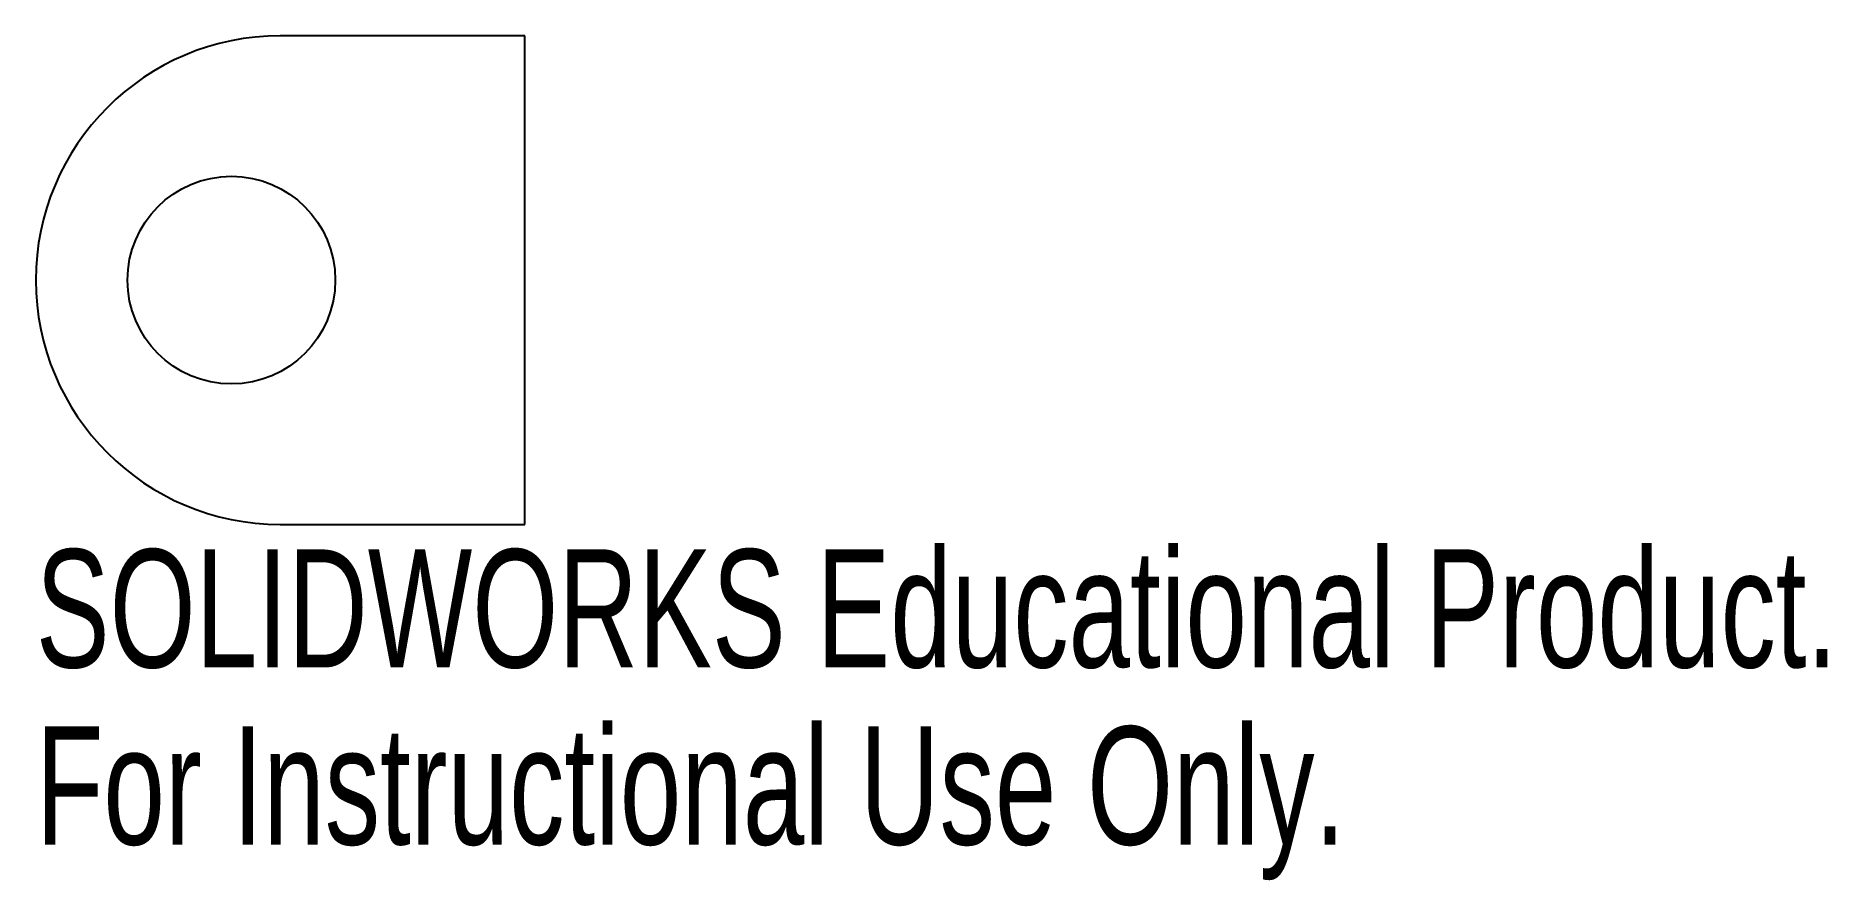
# Model space of a CAD drawing. Header units: millimetres. Extents: x -10 to 63.3, y -24.6 to 10.
import ezdxf

# ---------------------------------------------------------------- set-up
doc = ezdxf.new("R2010")
doc.units = ezdxf.units.MM
doc.styles.add('SLDTEXTSTYLE0', font='TXT', dxfattribs={"width": 0.7})

msp = doc.modelspace()

# ---------------------------------------------------------------- linework, layer by layer
at = {"color": 7, "linetype": 'Continuous', "lineweight": 25}
for p, q in [((10, 10), (0, 10)), ((10, -10), (10, 10)), ((0, -10), (10, -10))]:
    msp.add_line(p, q, dxfattribs=at)
msp.add_circle((-2, 0), 4.25, dxfattribs=at)
msp.add_arc((0, 0), 10, 90, 270, dxfattribs=at)

# ---------------------------------------------------------------- texts
at = {"color": 7, "linetype": 'Continuous', "char_height": 4.83362, "attachment_point": 1, "style": 'SLDTEXTSTYLE0'}
for s, insert in [('SOLIDWORKS Educational Product.', (-10, -11.02)), ('For Instructional Use Only.', (-10, -18.27))]:
    msp.add_mtext(s, dxfattribs=dict(at, insert=insert))

doc.saveas('drawing.dxf')
